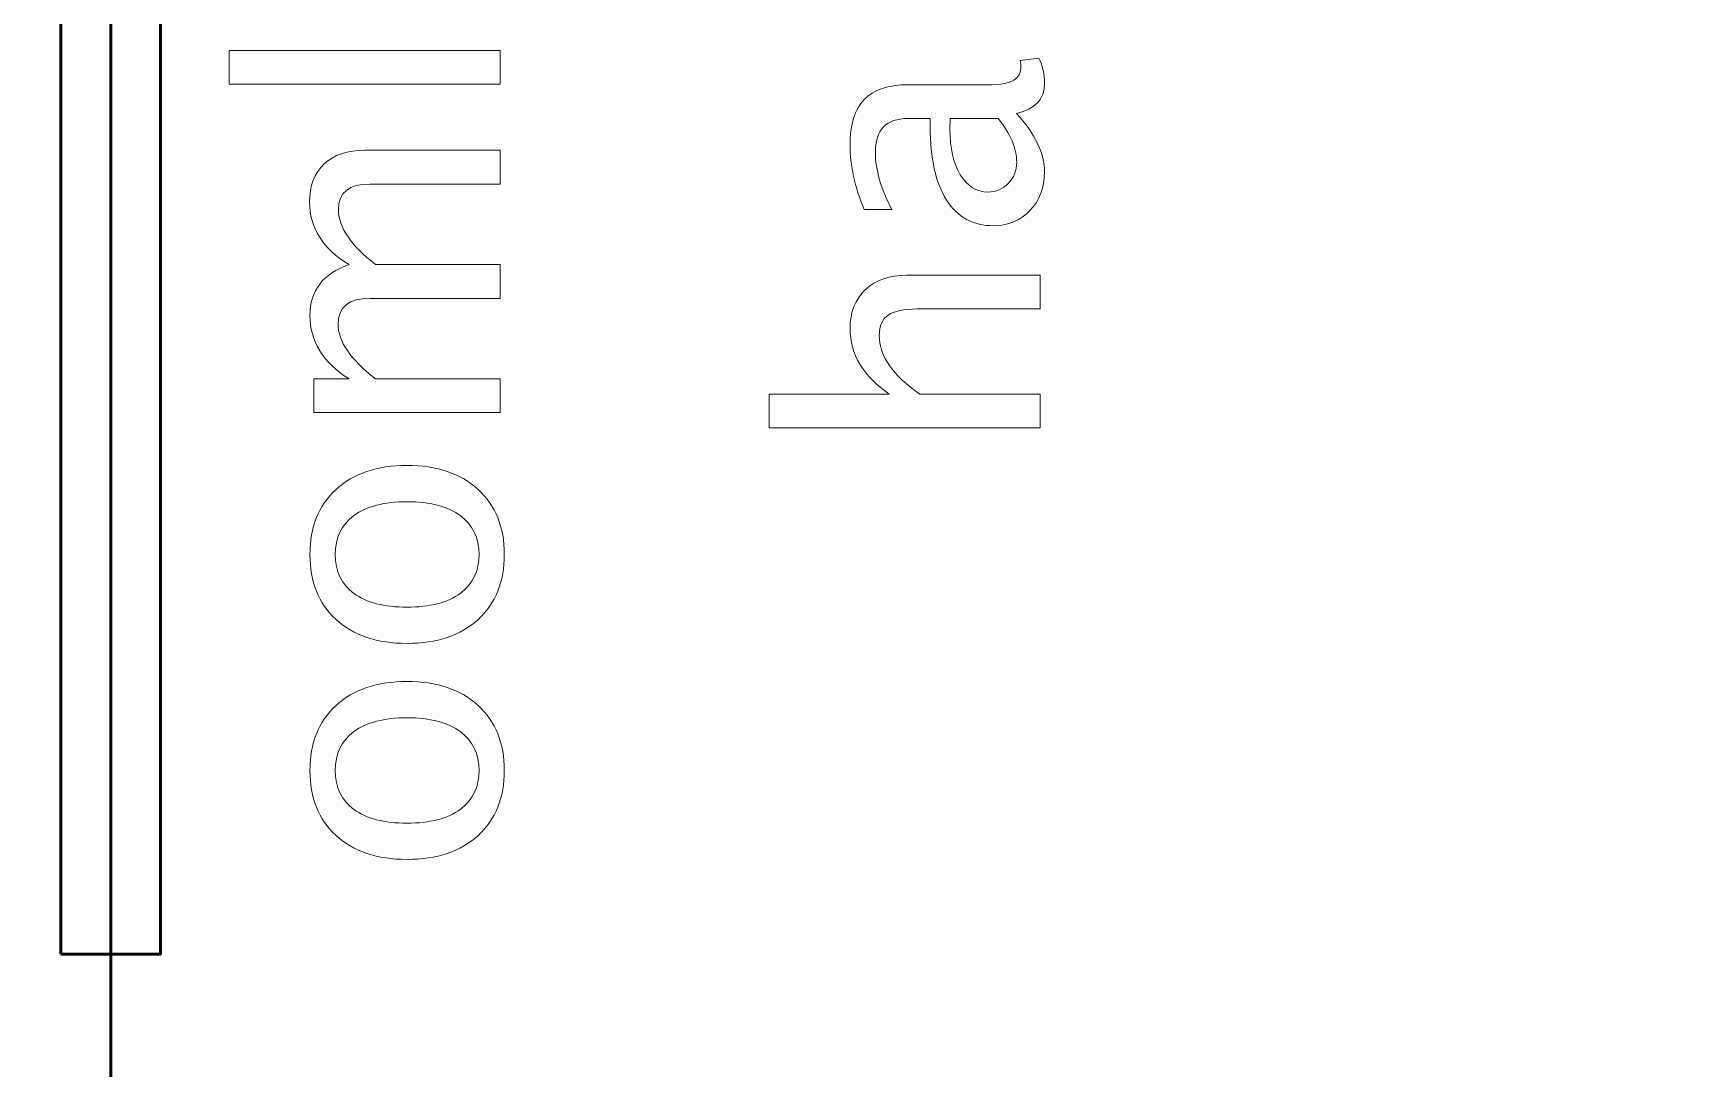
# Model space of a CAD drawing. Header units: centimetres. Extents: x -5.2 to 5.2, y -9.7 to 9.7.
# Drawn here: x -2.906 to 0.404, y -6.979 to -4.902 of the extents above; entities that cross this region are included whole.
import ezdxf

# ---------------------------------------------------------------- set-up
doc = ezdxf.new("R2010")
doc.units = ezdxf.units.CM
doc.header["$MEASUREMENT"] = 0
doc.layers.add('Layer 1', color=7, linetype='Continuous')

msp = doc.modelspace()

# ---------------------------------------------------------------- linework, layer by layer
at = {"layer": 'Layer 1', "color": 4, "lineweight": 53}
msp.add_lwpolyline([(-2.75001, -7.25002), (2.74999, -7.25002), (2.74999, 7.24998), (-2.75001, 7.24998), (-2.75001, -7.25002)], close=True, dxfattribs=at)
at = {"layer": 'Layer 1', "lineweight": 53}
msp.add_lwpolyline([(-2.85, -6.75002), (-2.65, -6.75002), (-2.65, 6.74998), (-2.85, 6.74998), (-2.85, -6.75002)], close=True, dxfattribs=at)
msp.add_open_spline([(-5.2, -9.2), (-5.2, -9.2), (-5.2, 9.2), (-5.2, 9.2), (-5.2, 9.2), (-5.2, 9.47614), (-4.97614, 9.7), (-4.7, 9.7), (-4.7, 9.7), (-4.7, 9.7), (4.7, 9.7), (4.7, 9.7), (4.7, 9.7), (4.97614, 9.7), (5.2, 9.47614), (5.2, 9.2), (5.2, 9.2), (5.2, 9.2), (5.2, -9.2), (5.2, -9.2), (5.2, -9.2), (5.2, -9.47614), (4.97614, -9.7), (4.7, -9.7), (4.7, -9.7), (4.7, -9.7), (-4.7, -9.7), (-4.7, -9.7), (-4.7, -9.7), (-4.97614, -9.7), (-5.2, -9.47614), (-5.2, -9.2)], degree=3, knots=[0, 0, 0, 0, 0.1111111, 0.1111111, 0.1111111, 0.1111111, 0.2222222, 0.2222222, 0.2222222, 0.2222222, 0.3333333, 0.3333333, 0.3333333, 0.3333333, 0.4444444, 0.4444444, 0.4444444, 0.4444444, 0.5555556, 0.5555556, 0.5555556, 0.5555556, 0.6666667, 0.6666667, 0.6666667, 0.6666667, 0.7777778, 0.7777778, 0.7777778, 0.7777778, 1, 1, 1, 1], dxfattribs=at)
at = {"layer": 'Layer 1', "color": 5, "lineweight": 9}
for points, knots in [([(-1.96839, -5.0047), (-1.96839, -5.0047), (-2.51238, -5.0047), (-2.51238, -5.0047), (-2.51238, -5.0047), (-2.51238, -5.0047), (-2.51238, -4.93697), (-2.51238, -4.93697), (-2.51238, -4.93697), (-2.51238, -4.93697), (-1.96839, -4.93697), (-1.96839, -4.93697), (-1.96839, -4.93697), (-1.96839, -4.93697), (-1.96839, -5.0047), (-1.96839, -5.0047)], [0, 0, 0, 0, 0.2, 0.2, 0.2, 0.2, 0.4, 0.4, 0.4, 0.4, 0.6, 0.6, 0.6, 0.6, 1, 1, 1, 1]), ([(-0.93181, -5.06331), (-0.89441, -5.104), (-0.87571, -5.14316), (-0.87571, -5.18079), (-0.87571, -5.18079), (-0.87571, -5.21171), (-0.88536, -5.23747), (-0.90476, -5.2578), (-0.90476, -5.2578), (-0.92416, -5.27826), (-0.94862, -5.28849), (-0.97814, -5.28849), (-0.97814, -5.28849), (-1.01894, -5.28849), (-1.05034, -5.27132), (-1.07221, -5.237), (-1.07221, -5.237), (-1.09408, -5.20266), (-1.10502, -5.15339), (-1.10502, -5.08918), (-1.10502, -5.08918), (-1.10502, -5.08918), (-1.10502, -5.07331), (-1.10502, -5.07331), (-1.10502, -5.07331), (-1.10502, -5.07331), (-1.15006, -5.07331), (-1.15006, -5.07331), (-1.15006, -5.07331), (-1.19345, -5.07331), (-1.21509, -5.09588), (-1.21509, -5.14116), (-1.21509, -5.14116), (-1.21509, -5.1762), (-1.20403, -5.21454), (-1.18193, -5.25604), (-1.18193, -5.25604), (-1.18193, -5.25604), (-1.23767, -5.25604), (-1.23767, -5.25604), (-1.23767, -5.25604), (-1.25648, -5.21042), (-1.26589, -5.16738), (-1.26589, -5.12705), (-1.26589, -5.12705), (-1.26589, -5.08554), (-1.25648, -5.05484), (-1.23755, -5.03521), (-1.23755, -5.03521), (-1.21862, -5.01545), (-1.18945, -5.00557), (-1.15006, -5.00557), (-1.15006, -5.00557), (-1.15006, -5.00557), (-0.98108, -5.00557), (-0.98108, -5.00557), (-0.98108, -5.00557), (-0.94239, -5.00557), (-0.92299, -4.9937), (-0.92299, -4.96982), (-0.92299, -4.96982), (-0.92299, -4.96688), (-0.92346, -4.96253), (-0.9244, -4.95677), (-0.9244, -4.95677), (-0.9244, -4.95677), (-0.88677, -4.95195), (-0.88677, -4.95195), (-0.88677, -4.95195), (-0.87936, -4.96735), (-0.87571, -4.98429), (-0.87571, -5.00287), (-0.87571, -5.00287), (-0.87571, -5.0345), (-0.89441, -5.05461), (-0.93181, -5.06331)], [0, 0, 0, 0, 0.05, 0.05, 0.05, 0.05, 0.1, 0.1, 0.1, 0.1, 0.15, 0.15, 0.15, 0.15, 0.2, 0.2, 0.2, 0.2, 0.25, 0.25, 0.25, 0.25, 0.3, 0.3, 0.3, 0.3, 0.35, 0.35, 0.35, 0.35, 0.4, 0.4, 0.4, 0.4, 0.45, 0.45, 0.45, 0.45, 0.5, 0.5, 0.5, 0.5, 0.55, 0.55, 0.55, 0.55, 0.6, 0.6, 0.6, 0.6, 0.65, 0.65, 0.65, 0.65, 0.7, 0.7, 0.7, 0.7, 0.75, 0.75, 0.75, 0.75, 0.8, 0.8, 0.8, 0.8, 0.85, 0.85, 0.85, 0.85, 0.9, 0.9, 0.9, 0.9, 1, 1, 1, 1]), ([(-0.96873, -5.07331), (-0.96873, -5.07331), (-1.0648, -5.07331), (-1.0648, -5.07331), (-1.0648, -5.07331), (-1.0648, -5.07331), (-1.06551, -5.09506), (-1.06551, -5.09506), (-1.06551, -5.09506), (-1.06551, -5.13269), (-1.05857, -5.16303), (-1.04469, -5.1862), (-1.04469, -5.1862), (-1.0307, -5.20924), (-1.01224, -5.22077), (-0.98919, -5.22077), (-0.98919, -5.22077), (-0.97308, -5.22077), (-0.95944, -5.21501), (-0.94827, -5.2036), (-0.94827, -5.2036), (-0.9371, -5.19208), (-0.93145, -5.17808), (-0.93145, -5.1615), (-0.93145, -5.1615), (-0.93145, -5.13328), (-0.94392, -5.10388), (-0.96873, -5.07331)], [0, 0, 0, 0, 0.125, 0.125, 0.125, 0.125, 0.25, 0.25, 0.25, 0.25, 0.375, 0.375, 0.375, 0.375, 0.5, 0.5, 0.5, 0.5, 0.625, 0.625, 0.625, 0.625, 0.75, 0.75, 0.75, 0.75, 1, 1, 1, 1]), ([(-1.96839, -5.66346), (-1.96839, -5.66346), (-2.34234, -5.66346), (-2.34234, -5.66346), (-2.34234, -5.66346), (-2.34234, -5.66346), (-2.34234, -5.59573), (-2.34234, -5.59573), (-2.34234, -5.59573), (-2.34234, -5.59573), (-2.27166, -5.59573), (-2.27166, -5.59573), (-2.27166, -5.59573), (-2.32399, -5.56269), (-2.3501, -5.52036), (-2.3501, -5.4685), (-2.3501, -5.4685), (-2.3501, -5.41852), (-2.32399, -5.38453), (-2.27166, -5.36643), (-2.27166, -5.36643), (-2.32446, -5.33432), (-2.3508, -5.29246), (-2.3508, -5.24107), (-2.3508, -5.24107), (-2.3508, -5.20826), (-2.34116, -5.18274), (-2.32176, -5.16452), (-2.32176, -5.16452), (-2.30236, -5.14629), (-2.27519, -5.13712), (-2.24027, -5.13712), (-2.24027, -5.13712), (-2.24027, -5.13712), (-1.96839, -5.13712), (-1.96839, -5.13712), (-1.96839, -5.13712), (-1.96839, -5.13712), (-1.96839, -5.20485), (-1.96839, -5.20485), (-1.96839, -5.20485), (-1.96839, -5.20485), (-2.22909, -5.20485), (-2.22909, -5.20485), (-2.22909, -5.20485), (-2.27166, -5.20485), (-2.29295, -5.22179), (-2.29295, -5.25565), (-2.29295, -5.25565), (-2.29295, -5.29081), (-2.26814, -5.32774), (-2.21839, -5.36643), (-2.21839, -5.36643), (-2.21839, -5.36643), (-1.96839, -5.36643), (-1.96839, -5.36643), (-1.96839, -5.36643), (-1.96839, -5.36643), (-1.96839, -5.43416), (-1.96839, -5.43416), (-1.96839, -5.43416), (-1.96839, -5.43416), (-2.22933, -5.43416), (-2.22933, -5.43416), (-2.22933, -5.43416), (-2.27225, -5.43416), (-2.29365, -5.45133), (-2.29365, -5.48578), (-2.29365, -5.48578), (-2.29365, -5.52), (-2.26872, -5.55669), (-2.21875, -5.59573), (-2.21875, -5.59573), (-2.21875, -5.59573), (-1.96839, -5.59573), (-1.96839, -5.59573), (-1.96839, -5.59573), (-1.96839, -5.59573), (-1.96839, -5.66346), (-1.96839, -5.66346)], [0, 0, 0, 0, 0.047619, 0.047619, 0.047619, 0.047619, 0.0952381, 0.0952381, 0.0952381, 0.0952381, 0.1428571, 0.1428571, 0.1428571, 0.1428571, 0.1904762, 0.1904762, 0.1904762, 0.1904762, 0.2380952, 0.2380952, 0.2380952, 0.2380952, 0.2857143, 0.2857143, 0.2857143, 0.2857143, 0.3333333, 0.3333333, 0.3333333, 0.3333333, 0.3809524, 0.3809524, 0.3809524, 0.3809524, 0.4285714, 0.4285714, 0.4285714, 0.4285714, 0.4761905, 0.4761905, 0.4761905, 0.4761905, 0.5238095, 0.5238095, 0.5238095, 0.5238095, 0.5714286, 0.5714286, 0.5714286, 0.5714286, 0.6190476, 0.6190476, 0.6190476, 0.6190476, 0.6666667, 0.6666667, 0.6666667, 0.6666667, 0.7142857, 0.7142857, 0.7142857, 0.7142857, 0.7619048, 0.7619048, 0.7619048, 0.7619048, 0.8095238, 0.8095238, 0.8095238, 0.8095238, 0.8571429, 0.8571429, 0.8571429, 0.8571429, 0.9047619, 0.9047619, 0.9047619, 0.9047619, 1, 1, 1, 1]), ([(-0.88418, -5.69395), (-0.88418, -5.69395), (-1.42817, -5.69395), (-1.42817, -5.69395), (-1.42817, -5.69395), (-1.42817, -5.69395), (-1.42817, -5.62622), (-1.42817, -5.62622), (-1.42817, -5.62622), (-1.42817, -5.62622), (-1.18745, -5.62622), (-1.18745, -5.62622), (-1.18745, -5.62622), (-1.23978, -5.59036), (-1.26589, -5.54638), (-1.26589, -5.4944), (-1.26589, -5.4944), (-1.26589, -5.46171), (-1.25566, -5.43572), (-1.23508, -5.41655), (-1.23508, -5.41655), (-1.21462, -5.39739), (-1.18698, -5.38774), (-1.15241, -5.38774), (-1.15241, -5.38774), (-1.15241, -5.38774), (-0.88418, -5.38774), (-0.88418, -5.38774), (-0.88418, -5.38774), (-0.88418, -5.38774), (-0.88418, -5.45548), (-0.88418, -5.45548), (-0.88418, -5.45548), (-0.88418, -5.45548), (-1.1303, -5.45548), (-1.1303, -5.45548), (-1.1303, -5.45548), (-1.15805, -5.45548), (-1.17781, -5.45959), (-1.18957, -5.46771), (-1.18957, -5.46771), (-1.20145, -5.47594), (-1.20733, -5.48946), (-1.20733, -5.50839), (-1.20733, -5.50839), (-1.20733, -5.55002), (-1.18016, -5.5893), (-1.12583, -5.62622), (-1.12583, -5.62622), (-1.12583, -5.62622), (-0.88418, -5.62622), (-0.88418, -5.62622), (-0.88418, -5.62622), (-0.88418, -5.62622), (-0.88418, -5.69395), (-0.88418, -5.69395)], [0, 0, 0, 0, 0.0666667, 0.0666667, 0.0666667, 0.0666667, 0.1333333, 0.1333333, 0.1333333, 0.1333333, 0.2, 0.2, 0.2, 0.2, 0.2666667, 0.2666667, 0.2666667, 0.2666667, 0.3333333, 0.3333333, 0.3333333, 0.3333333, 0.4, 0.4, 0.4, 0.4, 0.4666667, 0.4666667, 0.4666667, 0.4666667, 0.5333333, 0.5333333, 0.5333333, 0.5333333, 0.6, 0.6, 0.6, 0.6, 0.6666667, 0.6666667, 0.6666667, 0.6666667, 0.7333333, 0.7333333, 0.7333333, 0.7333333, 0.8, 0.8, 0.8, 0.8, 0.8666667, 0.8666667, 0.8666667, 0.8666667, 1, 1, 1, 1]), ([(-1.95992, -5.94803), (-1.95992, -6.00295), (-1.97744, -6.04646), (-2.01249, -6.07844), (-2.01249, -6.07844), (-2.04753, -6.11054), (-2.09516, -6.12653), (-2.15525, -6.12653), (-2.15525, -6.12653), (-2.21522, -6.12653), (-2.26273, -6.11054), (-2.29765, -6.07844), (-2.29765, -6.07844), (-2.33258, -6.04646), (-2.3501, -6.00295), (-2.3501, -5.94803), (-2.3501, -5.94803), (-2.3501, -5.89312), (-2.33258, -5.84961), (-2.29765, -5.81762), (-2.29765, -5.81762), (-2.26273, -5.78552), (-2.21522, -5.76953), (-2.15525, -5.76953), (-2.15525, -5.76953), (-2.09516, -5.76953), (-2.04753, -5.78552), (-2.01249, -5.81762), (-2.01249, -5.81762), (-1.97744, -5.84961), (-1.95992, -5.89312), (-1.95992, -5.94803)], [0, 0, 0, 0, 0.1111111, 0.1111111, 0.1111111, 0.1111111, 0.2222222, 0.2222222, 0.2222222, 0.2222222, 0.3333333, 0.3333333, 0.3333333, 0.3333333, 0.4444444, 0.4444444, 0.4444444, 0.4444444, 0.5555556, 0.5555556, 0.5555556, 0.5555556, 0.6666667, 0.6666667, 0.6666667, 0.6666667, 0.7777778, 0.7777778, 0.7777778, 0.7777778, 1, 1, 1, 1]), ([(-2.01072, -5.94815), (-2.01072, -5.91464), (-2.02331, -5.88853), (-2.04859, -5.86995), (-2.04859, -5.86995), (-2.07375, -5.85149), (-2.10938, -5.8422), (-2.15525, -5.8422), (-2.15525, -5.8422), (-2.20099, -5.8422), (-2.2365, -5.85149), (-2.26167, -5.86995), (-2.26167, -5.86995), (-2.28672, -5.88853), (-2.2993, -5.91464), (-2.2993, -5.94815), (-2.2993, -5.94815), (-2.2993, -5.98178), (-2.28672, -6.00789), (-2.26167, -6.02623), (-2.26167, -6.02623), (-2.2365, -6.04469), (-2.20099, -6.05387), (-2.15525, -6.05387), (-2.15525, -6.05387), (-2.10938, -6.05387), (-2.07375, -6.04469), (-2.04859, -6.02623), (-2.04859, -6.02623), (-2.02331, -6.00789), (-2.01072, -5.98178), (-2.01072, -5.94815)], [0, 0, 0, 0, 0.1111111, 0.1111111, 0.1111111, 0.1111111, 0.2222222, 0.2222222, 0.2222222, 0.2222222, 0.3333333, 0.3333333, 0.3333333, 0.3333333, 0.4444444, 0.4444444, 0.4444444, 0.4444444, 0.5555556, 0.5555556, 0.5555556, 0.5555556, 0.6666667, 0.6666667, 0.6666667, 0.6666667, 0.7777778, 0.7777778, 0.7777778, 0.7777778, 1, 1, 1, 1]), ([(-1.95992, -6.38148), (-1.95992, -6.4364), (-1.97744, -6.47991), (-2.01249, -6.51189), (-2.01249, -6.51189), (-2.04753, -6.54399), (-2.09516, -6.55998), (-2.15525, -6.55998), (-2.15525, -6.55998), (-2.21522, -6.55998), (-2.26273, -6.54399), (-2.29765, -6.51189), (-2.29765, -6.51189), (-2.33258, -6.47991), (-2.3501, -6.4364), (-2.3501, -6.38148), (-2.3501, -6.38148), (-2.3501, -6.32657), (-2.33258, -6.28306), (-2.29765, -6.25107), (-2.29765, -6.25107), (-2.26273, -6.21897), (-2.21522, -6.20298), (-2.15525, -6.20298), (-2.15525, -6.20298), (-2.09516, -6.20298), (-2.04753, -6.21897), (-2.01249, -6.25107), (-2.01249, -6.25107), (-1.97744, -6.28306), (-1.95992, -6.32657), (-1.95992, -6.38148)], [0, 0, 0, 0, 0.1111111, 0.1111111, 0.1111111, 0.1111111, 0.2222222, 0.2222222, 0.2222222, 0.2222222, 0.3333333, 0.3333333, 0.3333333, 0.3333333, 0.4444444, 0.4444444, 0.4444444, 0.4444444, 0.5555556, 0.5555556, 0.5555556, 0.5555556, 0.6666667, 0.6666667, 0.6666667, 0.6666667, 0.7777778, 0.7777778, 0.7777778, 0.7777778, 1, 1, 1, 1]), ([(-2.01072, -6.3816), (-2.01072, -6.34809), (-2.02331, -6.32198), (-2.04859, -6.3034), (-2.04859, -6.3034), (-2.07375, -6.28494), (-2.10938, -6.27565), (-2.15525, -6.27565), (-2.15525, -6.27565), (-2.20099, -6.27565), (-2.2365, -6.28494), (-2.26167, -6.3034), (-2.26167, -6.3034), (-2.28672, -6.32198), (-2.2993, -6.34809), (-2.2993, -6.3816), (-2.2993, -6.3816), (-2.2993, -6.41523), (-2.28672, -6.44134), (-2.26167, -6.45968), (-2.26167, -6.45968), (-2.2365, -6.47814), (-2.20099, -6.48732), (-2.15525, -6.48732), (-2.15525, -6.48732), (-2.10938, -6.48732), (-2.07375, -6.47814), (-2.04859, -6.45968), (-2.04859, -6.45968), (-2.02331, -6.44134), (-2.01072, -6.41523), (-2.01072, -6.3816)], [0, 0, 0, 0, 0.1111111, 0.1111111, 0.1111111, 0.1111111, 0.2222222, 0.2222222, 0.2222222, 0.2222222, 0.3333333, 0.3333333, 0.3333333, 0.3333333, 0.4444444, 0.4444444, 0.4444444, 0.4444444, 0.5555556, 0.5555556, 0.5555556, 0.5555556, 0.6666667, 0.6666667, 0.6666667, 0.6666667, 0.7777778, 0.7777778, 0.7777778, 0.7777778, 1, 1, 1, 1])]:
    msp.add_open_spline(points, degree=3, knots=knots, dxfattribs=at)

doc.saveas('drawing.dxf')
